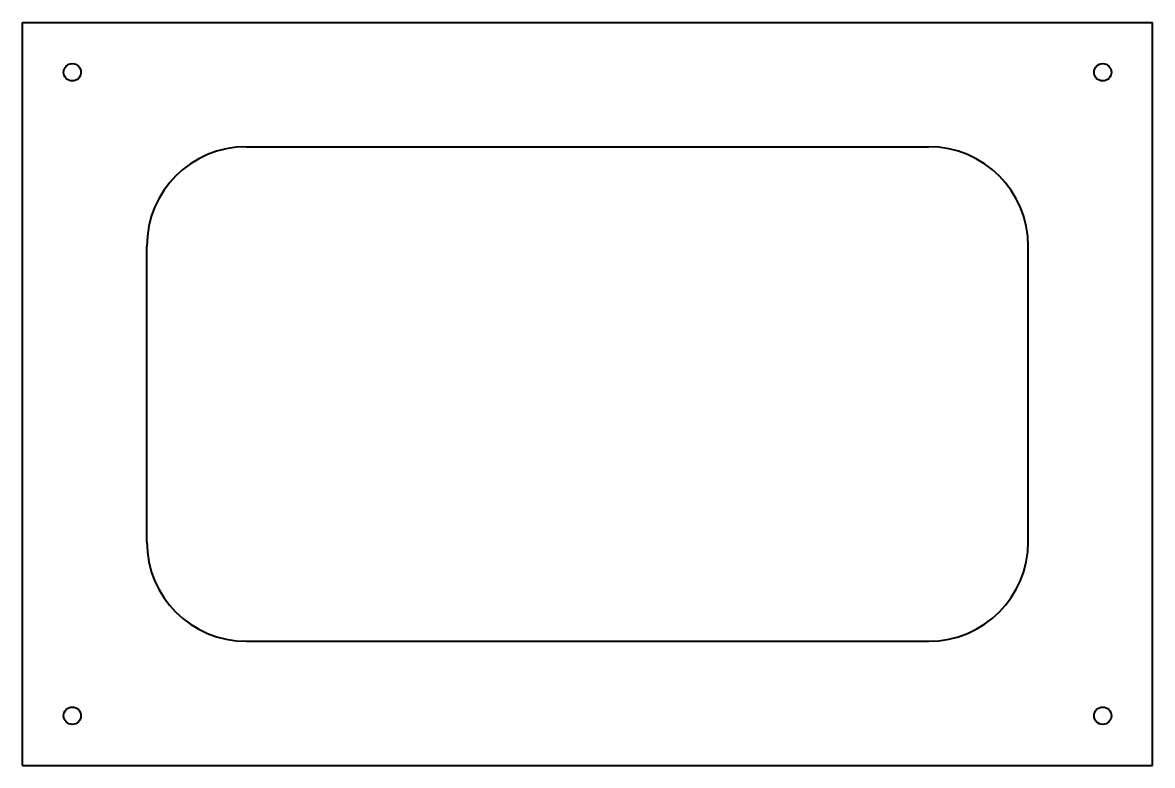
# Model space of a CAD drawing. Header units: inches. Extents: x 3 to 230, y -75 to 75.
import ezdxf

# ---------------------------------------------------------------- set-up
doc = ezdxf.new("R2010")
doc.units = ezdxf.units.IN
doc.header["$MEASUREMENT"] = 0
doc.layers.add('Visible', color=7, linetype='Continuous', lineweight=40)

msp = doc.modelspace()

# ---------------------------------------------------------------- linework, layer by layer
at = {"layer": 'Visible'}
for p, q in [((2.75, -74.75), (2.75, 74.75)), ((2.75, 74.75), (230.12, 74.75)), ((230.12, -74.75), (230.12, 74.75)), ((47.75, 49.75), (185.12, 49.75)), ((27.75, -29.75), (27.75, 29.75)), ((205.12, -29.75), (205.12, 29.75)), ((47.75, -49.75), (185.12, -49.75)), ((2.75, -74.75), (230.12, -74.75))]:
    msp.add_line(p, q, dxfattribs=at)
for centre in [(12.75, 64.75), (220.12, 64.75), (12.75, -64.75), (220.12, -64.75)]:
    msp.add_circle(centre, 1.75, dxfattribs=at)
for centre, start, end in [((47.75, 29.75), 90, 180), ((185.12, 29.75), 0, 90), ((47.75, -29.75), 180, 270), ((185.12, -29.75), 270, 0)]:
    msp.add_arc(centre, 20, start, end, dxfattribs=at)

doc.saveas('drawing.dxf')
